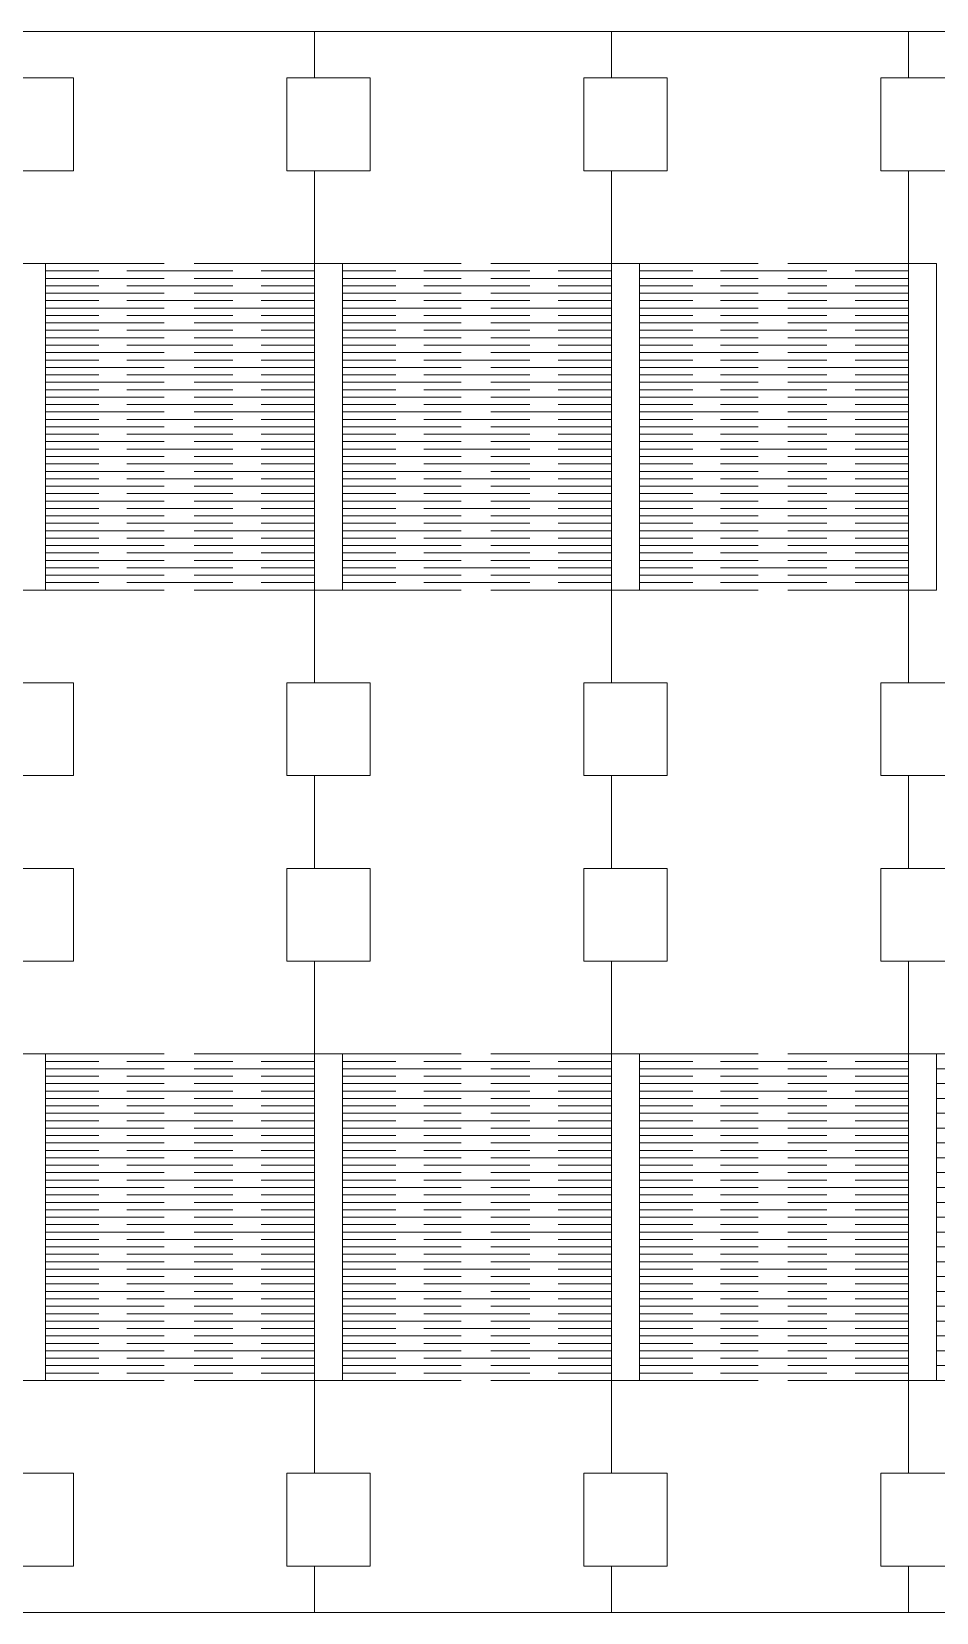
# Model space of a CAD drawing. Header units: millimetres. Extents: x 0 to 448, y 0 to 170.
# Drawn here: x 225.5 to 323, y 0 to 170.4 of the extents above; entities that cross this region are included whole.
import ezdxf

# ---------------------------------------------------------------- set-up
doc = ezdxf.new("R2010")
doc.units = ezdxf.units.MM
doc.layers.add('cut', color=7, linetype='Continuous', lineweight=13, true_color=0xffffff)

msp = doc.modelspace()

# ---------------------------------------------------------------- linework, layer by layer
at = {"layer": 'cut'}
for p, q in [((256, 170.4), (224, 170.4)), ((256, 165.4), (256, 170.4)), ((288, 170.4), (256, 170.4)), ((288, 165.4), (288, 170.4)), ((320, 170.4), (288, 170.4)), ((320, 165.4), (320, 170.4)), ((352, 170.4), (320, 170.4)), ((256, 170.4), (256, 165.4)), ((288, 170.4), (288, 165.4)), ((320, 170.4), (320, 165.4)), ((224, 165.4), (230, 165.4)), ((230, 165.4), (230, 155.4)), ((253, 155.4), (253, 165.4)), ((253, 165.4), (256, 165.4)), ((256, 165.4), (262, 165.4)), ((262, 165.4), (262, 155.4)), ((285, 155.4), (285, 165.4)), ((285, 165.4), (288, 165.4)), ((288, 165.4), (294, 165.4)), ((294, 165.4), (294, 155.4)), ((317, 155.4), (317, 165.4)), ((317, 165.4), (320, 165.4)), ((320, 165.4), (326, 165.4)), ((230, 155.4), (224, 155.4)), ((256, 155.4), (253, 155.4)), ((256, 100.2), (256, 155.4)), ((256, 155.4), (256, 145.4)), ((262, 155.4), (256, 155.4)), ((288, 155.4), (285, 155.4)), ((288, 100.2), (288, 155.4)), ((288, 155.4), (288, 145.4)), ((294, 155.4), (288, 155.4)), ((320, 155.4), (317, 155.4)), ((320, 100.2), (320, 155.4)), ((320, 155.4), (320, 145.4)), ((326, 155.4), (320, 155.4)), ((224, 145.4), (227, 145.4)), ((227, 145.4), (227, 110.2)), ((227, 145.4), (239.8, 145.4)), ((243, 145.4), (256, 145.4)), ((256, 145.4), (259, 145.4)), ((256, 110.2), (256, 145.4)), ((259, 145.4), (259, 110.2)), ((259, 145.4), (271.8, 145.4)), ((275, 145.4), (288, 145.4)), ((288, 145.4), (291, 145.4)), ((288, 110.2), (288, 145.4)), ((291, 145.4), (291, 110.2)), ((291, 145.4), (303.8, 145.4)), ((307, 145.4), (320, 145.4)), ((320, 145.4), (323, 145.4)), ((320, 110.2), (320, 145.4)), ((323, 145.4), (323, 110.2)), ((227, 144.6), (232.75, 144.6)), ((227, 143.8), (239.8, 143.8)), ((235.75, 144.6), (247.2, 144.6)), ((243, 143.8), (256, 143.8)), ((250.25, 144.6), (256, 144.6)), ((259, 144.6), (264.75, 144.6)), ((259, 143.8), (271.8, 143.8)), ((267.75, 144.6), (279.2, 144.6)), ((275, 143.8), (288, 143.8)), ((282.25, 144.6), (288, 144.6)), ((291, 144.6), (296.75, 144.6)), ((291, 143.8), (303.8, 143.8)), ((299.75, 144.6), (311.2, 144.6)), ((307, 143.8), (320, 143.8)), ((314.25, 144.6), (320, 144.6)), ((227, 143), (232.75, 143)), ((227, 142.2), (239.8, 142.2)), ((235.75, 143), (247.2, 143)), ((243, 142.2), (256, 142.2)), ((250.25, 143), (256, 143)), ((259, 143), (264.75, 143)), ((259, 142.2), (271.8, 142.2)), ((267.75, 143), (279.2, 143)), ((275, 142.2), (288, 142.2)), ((282.25, 143), (288, 143)), ((291, 143), (296.75, 143)), ((291, 142.2), (303.8, 142.2)), ((299.75, 143), (311.2, 143)), ((307, 142.2), (320, 142.2)), ((314.25, 143), (320, 143)), ((227, 141.4), (232.75, 141.4)), ((227, 140.6), (239.8, 140.6)), ((227, 139.8), (232.75, 139.8)), ((235.75, 141.4), (247.2, 141.4)), ((235.75, 139.8), (247.2, 139.8)), ((243, 140.6), (256, 140.6)), ((250.25, 141.4), (256, 141.4)), ((250.25, 139.8), (256, 139.8)), ((259, 141.4), (264.75, 141.4)), ((259, 140.6), (271.8, 140.6)), ((259, 139.8), (264.75, 139.8)), ((267.75, 141.4), (279.2, 141.4)), ((267.75, 139.8), (279.2, 139.8)), ((275, 140.6), (288, 140.6)), ((282.25, 141.4), (288, 141.4)), ((282.25, 139.8), (288, 139.8)), ((291, 141.4), (296.75, 141.4)), ((291, 140.6), (303.8, 140.6)), ((291, 139.8), (296.75, 139.8)), ((299.75, 141.4), (311.2, 141.4)), ((299.75, 139.8), (311.2, 139.8)), ((307, 140.6), (320, 140.6)), ((314.25, 141.4), (320, 141.4)), ((314.25, 139.8), (320, 139.8)), ((227, 139), (239.8, 139)), ((227, 138.2), (232.75, 138.2)), ((235.75, 138.2), (247.2, 138.2)), ((243, 139), (256, 139)), ((250.25, 138.2), (256, 138.2)), ((259, 139), (271.8, 139)), ((259, 138.2), (264.75, 138.2)), ((267.75, 138.2), (279.2, 138.2)), ((275, 139), (288, 139)), ((282.25, 138.2), (288, 138.2)), ((291, 139), (303.8, 139)), ((291, 138.2), (296.75, 138.2)), ((299.75, 138.2), (311.2, 138.2)), ((307, 139), (320, 139)), ((314.25, 138.2), (320, 138.2)), ((227, 137.4), (239.8, 137.4)), ((227, 136.6), (232.75, 136.6)), ((235.75, 136.6), (247.2, 136.6)), ((243, 137.4), (256, 137.4)), ((250.25, 136.6), (256, 136.6)), ((259, 137.4), (271.8, 137.4)), ((259, 136.6), (264.75, 136.6)), ((267.75, 136.6), (279.2, 136.6)), ((275, 137.4), (288, 137.4)), ((282.25, 136.6), (288, 136.6)), ((291, 137.4), (303.8, 137.4)), ((291, 136.6), (296.75, 136.6)), ((299.75, 136.6), (311.2, 136.6)), ((307, 137.4), (320, 137.4)), ((314.25, 136.6), (320, 136.6)), ((227, 135.8), (239.8, 135.8)), ((227, 135), (232.75, 135)), ((235.75, 135), (247.2, 135)), ((243, 135.8), (256, 135.8)), ((250.25, 135), (256, 135)), ((259, 135.8), (271.8, 135.8)), ((259, 135), (264.75, 135)), ((267.75, 135), (279.2, 135)), ((275, 135.8), (288, 135.8)), ((282.25, 135), (288, 135)), ((291, 135.8), (303.8, 135.8)), ((291, 135), (296.75, 135)), ((299.75, 135), (311.2, 135)), ((307, 135.8), (320, 135.8)), ((314.25, 135), (320, 135)), ((227, 134.2), (239.8, 134.2)), ((227, 133.4), (232.75, 133.4)), ((235.75, 133.4), (247.2, 133.4)), ((243, 134.2), (256, 134.2)), ((250.25, 133.4), (256, 133.4)), ((259, 134.2), (271.8, 134.2)), ((259, 133.4), (264.75, 133.4)), ((267.75, 133.4), (279.2, 133.4)), ((275, 134.2), (288, 134.2)), ((282.25, 133.4), (288, 133.4)), ((291, 134.2), (303.8, 134.2)), ((291, 133.4), (296.75, 133.4)), ((299.75, 133.4), (311.2, 133.4)), ((307, 134.2), (320, 134.2)), ((314.25, 133.4), (320, 133.4)), ((227, 132.6), (239.8, 132.6)), ((227, 131.8), (232.75, 131.8)), ((235.75, 131.8), (247.2, 131.8)), ((243, 132.6), (256, 132.6)), ((250.25, 131.8), (256, 131.8)), ((259, 132.6), (271.8, 132.6)), ((259, 131.8), (264.75, 131.8)), ((267.75, 131.8), (279.2, 131.8)), ((275, 132.6), (288, 132.6)), ((282.25, 131.8), (288, 131.8)), ((291, 132.6), (303.8, 132.6)), ((291, 131.8), (296.75, 131.8)), ((299.75, 131.8), (311.2, 131.8)), ((307, 132.6), (320, 132.6)), ((314.25, 131.8), (320, 131.8)), ((227, 131), (239.8, 131)), ((227, 130.2), (232.75, 130.2)), ((235.75, 130.2), (247.2, 130.2)), ((243, 131), (256, 131)), ((250.25, 130.2), (256, 130.2)), ((259, 131), (271.8, 131)), ((259, 130.2), (264.75, 130.2)), ((267.75, 130.2), (279.2, 130.2)), ((275, 131), (288, 131)), ((282.25, 130.2), (288, 130.2)), ((291, 131), (303.8, 131)), ((291, 130.2), (296.75, 130.2)), ((299.75, 130.2), (311.2, 130.2)), ((307, 131), (320, 131)), ((314.25, 130.2), (320, 130.2)), ((227, 129.4), (239.8, 129.4)), ((227, 128.6), (232.75, 128.6)), ((235.75, 128.6), (247.2, 128.6)), ((243, 129.4), (256, 129.4)), ((250.25, 128.6), (256, 128.6)), ((259, 129.4), (271.8, 129.4)), ((259, 128.6), (264.75, 128.6)), ((267.75, 128.6), (279.2, 128.6)), ((275, 129.4), (288, 129.4)), ((282.25, 128.6), (288, 128.6)), ((291, 129.4), (303.8, 129.4)), ((291, 128.6), (296.75, 128.6)), ((299.75, 128.6), (311.2, 128.6)), ((307, 129.4), (320, 129.4)), ((314.25, 128.6), (320, 128.6)), ((227, 127.8), (239.8, 127.8)), ((227, 127), (232.75, 127)), ((227, 126.2), (239.8, 126.2)), ((235.75, 127), (247.2, 127)), ((243, 127.8), (256, 127.8)), ((243, 126.2), (256, 126.2)), ((250.25, 127), (256, 127)), ((259, 127.8), (271.8, 127.8)), ((259, 127), (264.75, 127)), ((259, 126.2), (271.8, 126.2)), ((267.75, 127), (279.2, 127)), ((275, 127.8), (288, 127.8)), ((275, 126.2), (288, 126.2)), ((282.25, 127), (288, 127)), ((291, 127.8), (303.8, 127.8)), ((291, 127), (296.75, 127)), ((291, 126.2), (303.8, 126.2)), ((299.75, 127), (311.2, 127)), ((307, 127.8), (320, 127.8)), ((307, 126.2), (320, 126.2)), ((314.25, 127), (320, 127)), ((227, 125.4), (232.75, 125.4)), ((227, 124.6), (239.8, 124.6)), ((235.75, 125.4), (247.2, 125.4)), ((243, 124.6), (256, 124.6)), ((250.25, 125.4), (256, 125.4)), ((259, 125.4), (264.75, 125.4)), ((259, 124.6), (271.8, 124.6)), ((267.75, 125.4), (279.2, 125.4)), ((275, 124.6), (288, 124.6)), ((282.25, 125.4), (288, 125.4)), ((291, 125.4), (296.75, 125.4)), ((291, 124.6), (303.8, 124.6)), ((299.75, 125.4), (311.2, 125.4)), ((307, 124.6), (320, 124.6)), ((314.25, 125.4), (320, 125.4)), ((227, 123.8), (232.75, 123.8)), ((227, 123), (239.8, 123)), ((235.75, 123.8), (247.2, 123.8)), ((243, 123), (256, 123)), ((250.25, 123.8), (256, 123.8)), ((259, 123.8), (264.75, 123.8)), ((259, 123), (271.8, 123)), ((267.75, 123.8), (279.2, 123.8)), ((275, 123), (288, 123)), ((282.25, 123.8), (288, 123.8)), ((291, 123.8), (296.75, 123.8)), ((291, 123), (303.8, 123)), ((299.75, 123.8), (311.2, 123.8)), ((307, 123), (320, 123)), ((314.25, 123.8), (320, 123.8)), ((227, 122.2), (232.75, 122.2)), ((227, 121.4), (239.8, 121.4)), ((235.75, 122.2), (247.2, 122.2)), ((243, 121.4), (256, 121.4)), ((250.25, 122.2), (256, 122.2)), ((259, 122.2), (264.75, 122.2)), ((259, 121.4), (271.8, 121.4)), ((267.75, 122.2), (279.2, 122.2)), ((275, 121.4), (288, 121.4)), ((282.25, 122.2), (288, 122.2)), ((291, 122.2), (296.75, 122.2)), ((291, 121.4), (303.8, 121.4)), ((299.75, 122.2), (311.2, 122.2)), ((307, 121.4), (320, 121.4)), ((314.25, 122.2), (320, 122.2)), ((227, 120.6), (232.75, 120.6)), ((227, 119.8), (239.8, 119.8)), ((235.75, 120.6), (247.2, 120.6)), ((243, 119.8), (256, 119.8)), ((250.25, 120.6), (256, 120.6)), ((259, 120.6), (264.75, 120.6)), ((259, 119.8), (271.8, 119.8)), ((267.75, 120.6), (279.2, 120.6)), ((275, 119.8), (288, 119.8)), ((282.25, 120.6), (288, 120.6)), ((291, 120.6), (296.75, 120.6)), ((291, 119.8), (303.8, 119.8)), ((299.75, 120.6), (311.2, 120.6)), ((307, 119.8), (320, 119.8)), ((314.25, 120.6), (320, 120.6)), ((227, 119), (232.75, 119)), ((227, 118.2), (239.8, 118.2)), ((235.75, 119), (247.2, 119)), ((243, 118.2), (256, 118.2)), ((250.25, 119), (256, 119)), ((259, 119), (264.75, 119)), ((259, 118.2), (271.8, 118.2)), ((267.75, 119), (279.2, 119)), ((275, 118.2), (288, 118.2)), ((282.25, 119), (288, 119)), ((291, 119), (296.75, 119)), ((291, 118.2), (303.8, 118.2)), ((299.75, 119), (311.2, 119)), ((307, 118.2), (320, 118.2)), ((314.25, 119), (320, 119)), ((227, 117.4), (232.75, 117.4)), ((227, 116.6), (239.8, 116.6)), ((235.75, 117.4), (247.2, 117.4)), ((243, 116.6), (256, 116.6)), ((250.25, 117.4), (256, 117.4)), ((259, 117.4), (264.75, 117.4)), ((259, 116.6), (271.8, 116.6)), ((267.75, 117.4), (279.2, 117.4)), ((275, 116.6), (288, 116.6)), ((282.25, 117.4), (288, 117.4)), ((291, 117.4), (296.75, 117.4)), ((291, 116.6), (303.8, 116.6)), ((299.75, 117.4), (311.2, 117.4)), ((307, 116.6), (320, 116.6)), ((314.25, 117.4), (320, 117.4)), ((227, 115.8), (232.75, 115.8)), ((227, 115), (239.8, 115)), ((227, 114.2), (232.75, 114.2)), ((235.75, 115.8), (247.2, 115.8)), ((235.75, 114.2), (247.2, 114.2)), ((243, 115), (256, 115)), ((250.25, 115.8), (256, 115.8)), ((250.25, 114.2), (256, 114.2)), ((259, 115.8), (264.75, 115.8)), ((259, 115), (271.8, 115)), ((259, 114.2), (264.75, 114.2)), ((267.75, 115.8), (279.2, 115.8)), ((267.75, 114.2), (279.2, 114.2)), ((275, 115), (288, 115)), ((282.25, 115.8), (288, 115.8)), ((282.25, 114.2), (288, 114.2)), ((291, 115.8), (296.75, 115.8)), ((291, 115), (303.8, 115)), ((291, 114.2), (296.75, 114.2)), ((299.75, 115.8), (311.2, 115.8)), ((299.75, 114.2), (311.2, 114.2)), ((307, 115), (320, 115)), ((314.25, 115.8), (320, 115.8)), ((314.25, 114.2), (320, 114.2)), ((227, 113.4), (239.8, 113.4)), ((227, 112.6), (232.75, 112.6)), ((235.75, 112.6), (247.2, 112.6)), ((243, 113.4), (256, 113.4)), ((250.25, 112.6), (256, 112.6)), ((259, 113.4), (271.8, 113.4)), ((259, 112.6), (264.75, 112.6)), ((267.75, 112.6), (279.2, 112.6)), ((275, 113.4), (288, 113.4)), ((282.25, 112.6), (288, 112.6)), ((291, 113.4), (303.8, 113.4)), ((291, 112.6), (296.75, 112.6)), ((299.75, 112.6), (311.2, 112.6)), ((307, 113.4), (320, 113.4)), ((314.25, 112.6), (320, 112.6)), ((227, 111.8), (239.8, 111.8)), ((227, 111), (232.75, 111)), ((235.75, 111), (247.2, 111)), ((243, 111.8), (256, 111.8)), ((250.25, 111), (256, 111)), ((259, 111.8), (271.8, 111.8)), ((259, 111), (264.75, 111)), ((267.75, 111), (279.2, 111)), ((275, 111.8), (288, 111.8)), ((282.25, 111), (288, 111)), ((291, 111.8), (303.8, 111.8)), ((291, 111), (296.75, 111)), ((299.75, 111), (311.2, 111)), ((307, 111.8), (320, 111.8)), ((314.25, 111), (320, 111)), ((227, 110.2), (224, 110.2)), ((227, 110.2), (239.8, 110.2)), ((243, 110.2), (256, 110.2)), ((259, 110.2), (256, 110.2)), ((256, 110.2), (256, 100.2)), ((259, 110.2), (271.8, 110.2)), ((275, 110.2), (288, 110.2)), ((291, 110.2), (288, 110.2)), ((288, 110.2), (288, 100.2)), ((291, 110.2), (303.8, 110.2)), ((307, 110.2), (320, 110.2)), ((323, 110.2), (320, 110.2)), ((320, 110.2), (320, 100.2)), ((224, 100.2), (230, 100.2)), ((230, 100.2), (230, 90.2)), ((253, 90.2), (253, 100.2)), ((253, 100.2), (256, 100.2)), ((256, 100.2), (262, 100.2)), ((262, 100.2), (262, 90.2)), ((285, 90.2), (285, 100.2)), ((285, 100.2), (288, 100.2)), ((288, 100.2), (294, 100.2)), ((294, 100.2), (294, 90.2)), ((317, 90.2), (317, 100.2)), ((317, 100.2), (320, 100.2)), ((320, 100.2), (326, 100.2)), ((224, 90.2), (230, 90.2)), ((256, 90.2), (253, 90.2)), ((256, 80.2), (256, 90.2)), ((256, 90.2), (256, 80.2)), ((256, 90.2), (262, 90.2)), ((288, 90.2), (285, 90.2)), ((288, 80.2), (288, 90.2)), ((288, 90.2), (288, 80.2)), ((288, 90.2), (294, 90.2)), ((320, 90.2), (317, 90.2)), ((320, 80.2), (320, 90.2)), ((320, 90.2), (320, 80.2)), ((320, 90.2), (326, 90.2)), ((224, 80.2), (230, 80.2)), ((230, 80.2), (230, 70.2)), ((253, 70.2), (253, 80.2)), ((253, 80.2), (256, 80.2)), ((256, 80.2), (262, 80.2)), ((262, 80.2), (262, 70.2)), ((285, 70.2), (285, 80.2)), ((285, 80.2), (288, 80.2)), ((288, 80.2), (294, 80.2)), ((294, 80.2), (294, 70.2)), ((317, 70.2), (317, 80.2)), ((317, 80.2), (320, 80.2)), ((320, 80.2), (326, 80.2)), ((224, 70.2), (230, 70.2)), ((256, 70.2), (253, 70.2)), ((256, 15), (256, 70.2)), ((256, 70.2), (256, 60.2)), ((256, 70.2), (262, 70.2)), ((288, 70.2), (285, 70.2)), ((288, 15), (288, 70.2)), ((288, 70.2), (288, 60.2)), ((288, 70.2), (294, 70.2)), ((320, 70.2), (317, 70.2)), ((320, 15), (320, 70.2)), ((320, 70.2), (320, 60.2)), ((320, 70.2), (326, 70.2)), ((224, 60.2), (227, 60.2)), ((227, 60.2), (227, 25)), ((227, 60.2), (239.8, 60.2)), ((243, 60.2), (256, 60.2)), ((256, 60.2), (259, 60.2)), ((256, 25), (256, 60.2)), ((259, 60.2), (259, 25)), ((259, 60.2), (271.8, 60.2)), ((275, 60.2), (288, 60.2)), ((288, 60.2), (291, 60.2)), ((288, 25), (288, 60.2)), ((291, 60.2), (291, 25)), ((291, 60.2), (303.8, 60.2)), ((307, 60.2), (320, 60.2)), ((320, 60.2), (323, 60.2)), ((320, 25), (320, 60.2)), ((323, 60.2), (323, 25)), ((323, 60.2), (335.8, 60.2)), ((227, 59.4), (232.75, 59.4)), ((227, 58.6), (239.8, 58.6)), ((235.75, 59.4), (247.2, 59.4)), ((243, 58.6), (256, 58.6)), ((250.25, 59.4), (256, 59.4)), ((259, 59.4), (264.75, 59.4)), ((259, 58.6), (271.8, 58.6)), ((267.75, 59.4), (279.2, 59.4)), ((275, 58.6), (288, 58.6)), ((282.25, 59.4), (288, 59.4)), ((291, 59.4), (296.75, 59.4)), ((291, 58.6), (303.8, 58.6)), ((299.75, 59.4), (311.2, 59.4)), ((307, 58.6), (320, 58.6)), ((314.25, 59.4), (320, 59.4)), ((323, 58.6), (335.8, 58.6)), ((227, 57.8), (232.75, 57.8)), ((227, 57), (239.8, 57)), ((235.75, 57.8), (247.2, 57.8)), ((243, 57), (256, 57)), ((250.25, 57.8), (256, 57.8)), ((259, 57.8), (264.75, 57.8)), ((259, 57), (271.8, 57)), ((267.75, 57.8), (279.2, 57.8)), ((275, 57), (288, 57)), ((282.25, 57.8), (288, 57.8)), ((291, 57.8), (296.75, 57.8)), ((291, 57), (303.8, 57)), ((299.75, 57.8), (311.2, 57.8)), ((307, 57), (320, 57)), ((314.25, 57.8), (320, 57.8)), ((323, 57), (335.8, 57)), ((227, 56.2), (232.75, 56.2)), ((227, 55.4), (239.8, 55.4)), ((227, 54.6), (232.75, 54.6)), ((235.75, 56.2), (247.2, 56.2)), ((235.75, 54.6), (247.2, 54.6)), ((243, 55.4), (256, 55.4)), ((250.25, 56.2), (256, 56.2)), ((250.25, 54.6), (256, 54.6)), ((259, 56.2), (264.75, 56.2)), ((259, 55.4), (271.8, 55.4)), ((259, 54.6), (264.75, 54.6)), ((267.75, 56.2), (279.2, 56.2)), ((267.75, 54.6), (279.2, 54.6)), ((275, 55.4), (288, 55.4)), ((282.25, 56.2), (288, 56.2)), ((282.25, 54.6), (288, 54.6)), ((291, 56.2), (296.75, 56.2)), ((291, 55.4), (303.8, 55.4)), ((291, 54.6), (296.75, 54.6)), ((299.75, 56.2), (311.2, 56.2)), ((299.75, 54.6), (311.2, 54.6)), ((307, 55.4), (320, 55.4)), ((314.25, 56.2), (320, 56.2)), ((314.25, 54.6), (320, 54.6)), ((323, 55.4), (335.8, 55.4)), ((227, 53.8), (239.8, 53.8)), ((227, 53), (232.75, 53)), ((235.75, 53), (247.2, 53)), ((243, 53.8), (256, 53.8)), ((250.25, 53), (256, 53)), ((259, 53.8), (271.8, 53.8)), ((259, 53), (264.75, 53)), ((267.75, 53), (279.2, 53)), ((275, 53.8), (288, 53.8)), ((282.25, 53), (288, 53)), ((291, 53.8), (303.8, 53.8)), ((291, 53), (296.75, 53)), ((299.75, 53), (311.2, 53)), ((307, 53.8), (320, 53.8)), ((314.25, 53), (320, 53)), ((323, 53.8), (335.8, 53.8)), ((227, 52.2), (239.8, 52.2)), ((227, 51.4), (232.75, 51.4)), ((235.75, 51.4), (247.2, 51.4)), ((243, 52.2), (256, 52.2)), ((250.25, 51.4), (256, 51.4)), ((259, 52.2), (271.8, 52.2)), ((259, 51.4), (264.75, 51.4)), ((267.75, 51.4), (279.2, 51.4)), ((275, 52.2), (288, 52.2)), ((282.25, 51.4), (288, 51.4)), ((291, 52.2), (303.8, 52.2)), ((291, 51.4), (296.75, 51.4)), ((299.75, 51.4), (311.2, 51.4)), ((307, 52.2), (320, 52.2)), ((314.25, 51.4), (320, 51.4)), ((323, 52.2), (335.8, 52.2)), ((227, 50.6), (239.8, 50.6)), ((227, 49.8), (232.75, 49.8)), ((235.75, 49.8), (247.2, 49.8)), ((243, 50.6), (256, 50.6)), ((250.25, 49.8), (256, 49.8)), ((259, 50.6), (271.8, 50.6)), ((259, 49.8), (264.75, 49.8)), ((267.75, 49.8), (279.2, 49.8)), ((275, 50.6), (288, 50.6)), ((282.25, 49.8), (288, 49.8)), ((291, 50.6), (303.8, 50.6)), ((291, 49.8), (296.75, 49.8)), ((299.75, 49.8), (311.2, 49.8)), ((307, 50.6), (320, 50.6)), ((314.25, 49.8), (320, 49.8)), ((323, 50.6), (335.8, 50.6)), ((227, 49), (239.8, 49)), ((227, 48.2), (232.75, 48.2)), ((235.75, 48.2), (247.2, 48.2)), ((243, 49), (256, 49)), ((250.25, 48.2), (256, 48.2)), ((259, 49), (271.8, 49)), ((259, 48.2), (264.75, 48.2)), ((267.75, 48.2), (279.2, 48.2)), ((275, 49), (288, 49)), ((282.25, 48.2), (288, 48.2)), ((291, 49), (303.8, 49)), ((291, 48.2), (296.75, 48.2)), ((299.75, 48.2), (311.2, 48.2)), ((307, 49), (320, 49)), ((314.25, 48.2), (320, 48.2)), ((323, 49), (335.8, 49)), ((227, 47.4), (239.8, 47.4)), ((227, 46.6), (232.75, 46.6)), ((235.75, 46.6), (247.2, 46.6)), ((243, 47.4), (256, 47.4)), ((250.25, 46.6), (256, 46.6)), ((259, 47.4), (271.8, 47.4)), ((259, 46.6), (264.75, 46.6)), ((267.75, 46.6), (279.2, 46.6)), ((275, 47.4), (288, 47.4)), ((282.25, 46.6), (288, 46.6)), ((291, 47.4), (303.8, 47.4)), ((291, 46.6), (296.75, 46.6)), ((299.75, 46.6), (311.2, 46.6)), ((307, 47.4), (320, 47.4)), ((314.25, 46.6), (320, 46.6)), ((323, 47.4), (335.8, 47.4)), ((227, 45.8), (239.8, 45.8)), ((227, 45), (232.75, 45)), ((235.75, 45), (247.2, 45)), ((243, 45.8), (256, 45.8)), ((250.25, 45), (256, 45)), ((259, 45.8), (271.8, 45.8)), ((259, 45), (264.75, 45)), ((267.75, 45), (279.2, 45)), ((275, 45.8), (288, 45.8)), ((282.25, 45), (288, 45)), ((291, 45.8), (303.8, 45.8)), ((291, 45), (296.75, 45)), ((299.75, 45), (311.2, 45)), ((307, 45.8), (320, 45.8)), ((314.25, 45), (320, 45)), ((323, 45.8), (335.8, 45.8)), ((227, 44.2), (239.8, 44.2)), ((227, 43.4), (232.75, 43.4)), ((227, 42.6), (239.8, 42.6)), ((235.75, 43.4), (247.2, 43.4)), ((243, 44.2), (256, 44.2)), ((250.25, 43.4), (256, 43.4)), ((259, 44.2), (271.8, 44.2)), ((259, 43.4), (264.75, 43.4)), ((259, 42.6), (271.8, 42.6)), ((267.75, 43.4), (279.2, 43.4)), ((275, 44.2), (288, 44.2)), ((282.25, 43.4), (288, 43.4)), ((291, 44.2), (303.8, 44.2)), ((291, 43.4), (296.75, 43.4)), ((291, 42.6), (303.8, 42.6)), ((299.75, 43.4), (311.2, 43.4)), ((307, 44.2), (320, 44.2)), ((314.25, 43.4), (320, 43.4)), ((323, 44.2), (335.8, 44.2)), ((323, 42.6), (335.8, 42.6)), ((227, 41.8), (232.75, 41.8)), ((227, 41), (239.8, 41)), ((235.75, 41.8), (247.2, 41.8)), ((243, 42.6), (256, 42.6)), ((243, 41), (256, 41)), ((250.25, 41.8), (256, 41.8)), ((259, 41.8), (264.75, 41.8)), ((259, 41), (271.8, 41)), ((267.75, 41.8), (279.2, 41.8)), ((275, 42.6), (288, 42.6)), ((275, 41), (288, 41)), ((282.25, 41.8), (288, 41.8)), ((291, 41.8), (296.75, 41.8)), ((291, 41), (303.8, 41)), ((299.75, 41.8), (311.2, 41.8)), ((307, 42.6), (320, 42.6)), ((307, 41), (320, 41)), ((314.25, 41.8), (320, 41.8)), ((323, 41), (335.8, 41)), ((227, 40.2), (232.75, 40.2)), ((227, 39.4), (239.8, 39.4)), ((235.75, 40.2), (247.2, 40.2)), ((243, 39.4), (256, 39.4)), ((250.25, 40.2), (256, 40.2)), ((259, 40.2), (264.75, 40.2)), ((259, 39.4), (271.8, 39.4)), ((267.75, 40.2), (279.2, 40.2)), ((275, 39.4), (288, 39.4)), ((282.25, 40.2), (288, 40.2)), ((291, 40.2), (296.75, 40.2)), ((291, 39.4), (303.8, 39.4)), ((299.75, 40.2), (311.2, 40.2)), ((307, 39.4), (320, 39.4)), ((314.25, 40.2), (320, 40.2)), ((323, 39.4), (335.8, 39.4)), ((227, 38.6), (232.75, 38.6)), ((227, 37.8), (239.8, 37.8)), ((235.75, 38.6), (247.2, 38.6)), ((243, 37.8), (256, 37.8)), ((250.25, 38.6), (256, 38.6)), ((259, 38.6), (264.75, 38.6)), ((259, 37.8), (271.8, 37.8)), ((267.75, 38.6), (279.2, 38.6)), ((275, 37.8), (288, 37.8)), ((282.25, 38.6), (288, 38.6)), ((291, 38.6), (296.75, 38.6)), ((291, 37.8), (303.8, 37.8)), ((299.75, 38.6), (311.2, 38.6)), ((307, 37.8), (320, 37.8)), ((314.25, 38.6), (320, 38.6)), ((323, 37.8), (335.8, 37.8)), ((227, 37), (232.75, 37)), ((227, 36.2), (239.8, 36.2)), ((235.75, 37), (247.2, 37)), ((243, 36.2), (256, 36.2)), ((250.25, 37), (256, 37)), ((259, 37), (264.75, 37)), ((259, 36.2), (271.8, 36.2)), ((267.75, 37), (279.2, 37)), ((275, 36.2), (288, 36.2)), ((282.25, 37), (288, 37)), ((291, 37), (296.75, 37)), ((291, 36.2), (303.8, 36.2)), ((299.75, 37), (311.2, 37)), ((307, 36.2), (320, 36.2)), ((314.25, 37), (320, 37)), ((323, 36.2), (335.8, 36.2)), ((227, 35.4), (232.75, 35.4)), ((227, 34.6), (239.8, 34.6)), ((235.75, 35.4), (247.2, 35.4)), ((243, 34.6), (256, 34.6)), ((250.25, 35.4), (256, 35.4)), ((259, 35.4), (264.75, 35.4)), ((259, 34.6), (271.8, 34.6)), ((267.75, 35.4), (279.2, 35.4)), ((275, 34.6), (288, 34.6)), ((282.25, 35.4), (288, 35.4)), ((291, 35.4), (296.75, 35.4)), ((291, 34.6), (303.8, 34.6)), ((299.75, 35.4), (311.2, 35.4)), ((307, 34.6), (320, 34.6)), ((314.25, 35.4), (320, 35.4)), ((323, 34.6), (335.8, 34.6)), ((227, 33.8), (232.75, 33.8)), ((227, 33), (239.8, 33)), ((235.75, 33.8), (247.2, 33.8)), ((243, 33), (256, 33)), ((250.25, 33.8), (256, 33.8)), ((259, 33.8), (264.75, 33.8)), ((259, 33), (271.8, 33)), ((267.75, 33.8), (279.2, 33.8)), ((275, 33), (288, 33)), ((282.25, 33.8), (288, 33.8)), ((291, 33.8), (296.75, 33.8)), ((291, 33), (303.8, 33)), ((299.75, 33.8), (311.2, 33.8)), ((307, 33), (320, 33)), ((314.25, 33.8), (320, 33.8)), ((323, 33), (335.8, 33)), ((227, 32.2), (232.75, 32.2)), ((227, 31.4), (239.8, 31.4)), ((235.75, 32.2), (247.2, 32.2)), ((243, 31.4), (256, 31.4)), ((250.25, 32.2), (256, 32.2)), ((259, 32.2), (264.75, 32.2)), ((259, 31.4), (271.8, 31.4)), ((267.75, 32.2), (279.2, 32.2)), ((275, 31.4), (288, 31.4)), ((282.25, 32.2), (288, 32.2)), ((291, 32.2), (296.75, 32.2)), ((291, 31.4), (303.8, 31.4)), ((299.75, 32.2), (311.2, 32.2)), ((307, 31.4), (320, 31.4)), ((314.25, 32.2), (320, 32.2)), ((323, 31.4), (335.8, 31.4)), ((227, 30.6), (232.75, 30.6)), ((227, 29.8), (239.8, 29.8)), ((227, 29), (232.75, 29)), ((235.75, 30.6), (247.2, 30.6)), ((235.75, 29), (247.2, 29)), ((243, 29.8), (256, 29.8)), ((250.25, 30.6), (256, 30.6)), ((250.25, 29), (256, 29)), ((259, 30.6), (264.75, 30.6)), ((259, 29.8), (271.8, 29.8)), ((259, 29), (264.75, 29)), ((267.75, 30.6), (279.2, 30.6)), ((267.75, 29), (279.2, 29)), ((275, 29.8), (288, 29.8)), ((282.25, 30.6), (288, 30.6)), ((282.25, 29), (288, 29)), ((291, 30.6), (296.75, 30.6)), ((291, 29.8), (303.8, 29.8)), ((291, 29), (296.75, 29)), ((299.75, 30.6), (311.2, 30.6)), ((299.75, 29), (311.2, 29)), ((307, 29.8), (320, 29.8)), ((314.25, 30.6), (320, 30.6)), ((314.25, 29), (320, 29)), ((323, 29.8), (335.8, 29.8)), ((227, 28.2), (239.8, 28.2)), ((227, 27.4), (232.75, 27.4)), ((235.75, 27.4), (247.2, 27.4)), ((243, 28.2), (256, 28.2)), ((250.25, 27.4), (256, 27.4)), ((259, 28.2), (271.8, 28.2)), ((259, 27.4), (264.75, 27.4)), ((267.75, 27.4), (279.2, 27.4)), ((275, 28.2), (288, 28.2)), ((282.25, 27.4), (288, 27.4)), ((291, 28.2), (303.8, 28.2)), ((291, 27.4), (296.75, 27.4)), ((299.75, 27.4), (311.2, 27.4)), ((307, 28.2), (320, 28.2)), ((314.25, 27.4), (320, 27.4)), ((323, 28.2), (335.8, 28.2)), ((227, 26.6), (239.8, 26.6)), ((227, 25.8), (232.75, 25.8)), ((235.75, 25.8), (247.2, 25.8)), ((243, 26.6), (256, 26.6)), ((250.25, 25.8), (256, 25.8)), ((259, 26.6), (271.8, 26.6)), ((259, 25.8), (264.75, 25.8)), ((267.75, 25.8), (279.2, 25.8)), ((275, 26.6), (288, 26.6)), ((282.25, 25.8), (288, 25.8)), ((291, 26.6), (303.8, 26.6)), ((291, 25.8), (296.75, 25.8)), ((299.75, 25.8), (311.2, 25.8)), ((307, 26.6), (320, 26.6)), ((314.25, 25.8), (320, 25.8)), ((323, 26.6), (335.8, 26.6)), ((224, 25), (227, 25)), ((227, 25), (224, 25)), ((227, 25), (239.8, 25)), ((243, 25), (256, 25)), ((256, 25), (259, 25)), ((259, 25), (256, 25)), ((256, 25), (256, 15)), ((259, 25), (271.8, 25)), ((275, 25), (288, 25)), ((288, 25), (291, 25)), ((291, 25), (288, 25)), ((288, 25), (288, 15)), ((291, 25), (303.8, 25)), ((307, 25), (320, 25)), ((320, 25), (323, 25)), ((323, 25), (320, 25)), ((320, 25), (320, 15)), ((323, 25), (335.8, 25)), ((224, 15), (230, 15)), ((230, 15), (230, 5)), ((253, 5), (253, 15)), ((253, 15), (256, 15)), ((256, 15), (262, 15)), ((262, 15), (262, 5)), ((285, 5), (285, 15)), ((285, 15), (288, 15)), ((288, 15), (294, 15)), ((294, 15), (294, 5)), ((317, 5), (317, 15)), ((317, 15), (320, 15)), ((320, 15), (326, 15)), ((224, 5), (230, 5)), ((256, 5), (253, 5)), ((256, 0), (256, 5)), ((256, 5), (256, 0)), ((256, 5), (262, 5)), ((288, 5), (285, 5)), ((288, 0), (288, 5)), ((288, 5), (288, 0)), ((288, 5), (294, 5)), ((320, 5), (317, 5)), ((320, 0), (320, 5)), ((320, 5), (320, 0)), ((320, 5), (326, 5)), ((224, 0), (256, 0)), ((256, 0), (288, 0)), ((288, 0), (320, 0)), ((320, 0), (352, 0))]:
    msp.add_line(p, q, dxfattribs=at)

doc.saveas('drawing.dxf')
